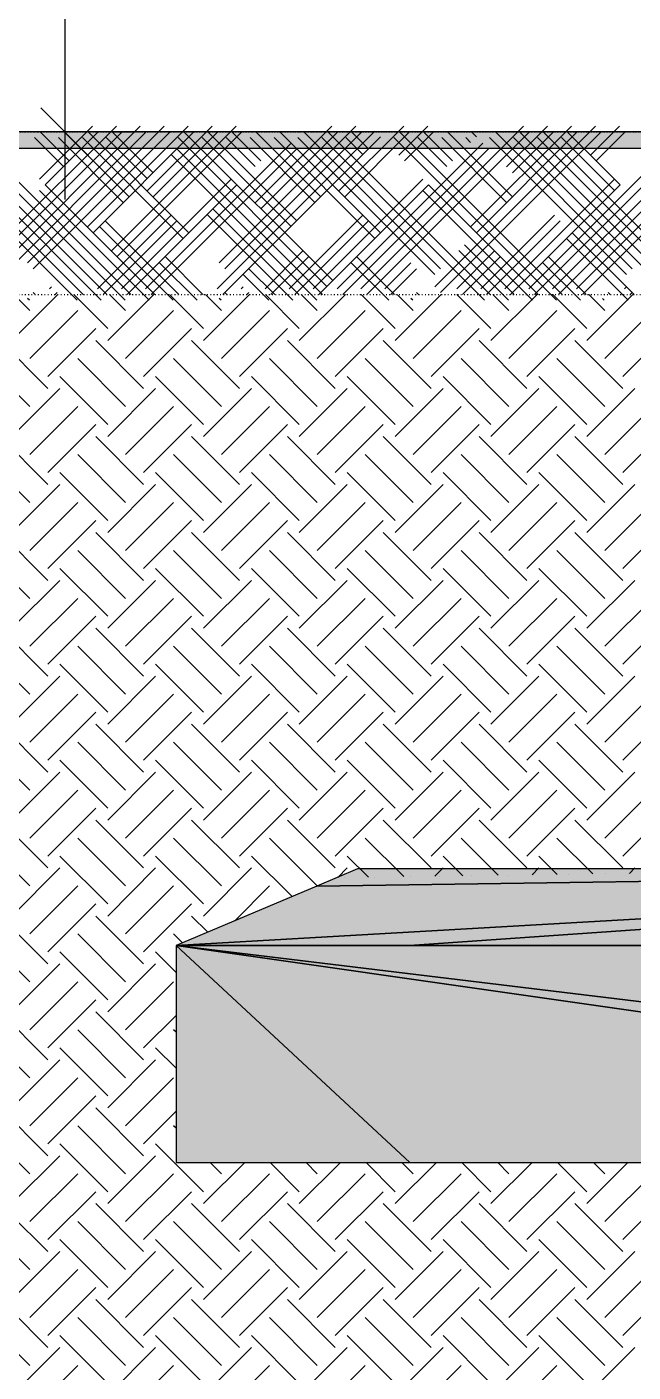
# Model space of a CAD drawing. Extents: x 37185 to 43130, y -8131 to -3926.
# Drawn here: x 38777.3 to 38851.8, y -7748.4 to -7583.1 of the extents above; entities that cross this region are included whole.
import ezdxf

# ---------------------------------------------------------------- set-up
doc = ezdxf.new("R2010")
doc.units = 0
doc.header["$MEASUREMENT"] = 0
doc.linetypes.add('ESTILO_TQS_0002', pattern=[0.4, 0.1, -0.3])
for name, color, linetype in [('36', 253, 'CONTINUOUS'), ('47', 15, 'CONTINUOUS'), ('52', 3, 'CONTINUOUS'), ('67', 7, 'CONTINUOUS'), ('75', 9, 'CONTINUOUS'), ('96', 252, 'CONTINUOUS')]:
    doc.layers.add(name, color=color, linetype=linetype)

msp = doc.modelspace()

# ---------------------------------------------------------------- linework, layer by layer
at = {"layer": '36', "linetype": 'Continuous'}
for p, q in [((38787.13, -7615.96), (38767.13, -7595.96)), ((38771.23, -7615.25), (38791.23, -7595.25)), ((38771.94, -7615.96), (38791.94, -7595.96)), ((38774.41, -7609.12), (38788.29, -7595.25)), ((38775.12, -7609.83), (38788.99, -7595.96)), ((38777.36, -7612.07), (38794.18, -7595.25)), ((38778.06, -7612.78), (38794.89, -7595.96)), ((38778.83, -7601.76), (38785.34, -7595.25)), ((38782.48, -7599.52), (38778.92, -7595.96)), ((38779.54, -7602.47), (38786.05, -7595.96)), ((38789.85, -7603.94), (38781.87, -7595.96)), ((38784.72, -7607.65), (38797.13, -7595.25)), ((38797.22, -7608.36), (38784.81, -7595.96)), ((38785.43, -7608.36), (38797.83, -7595.96)), ((38787.67, -7610.6), (38803.02, -7595.25)), ((38792.8, -7600.99), (38787.76, -7595.96)), ((38788.38, -7611.3), (38803.73, -7595.96)), ((38792.09, -7603.23), (38800.07, -7595.25)), ((38792.8, -7603.94), (38800.78, -7595.96)), ((38814.89, -7614.25), (38796.6, -7595.96)), ((38810.47, -7606.88), (38799.54, -7595.96)), ((38800.7, -7615.25), (38820.08, -7595.87)), ((38800.93, -7612.07), (38817.75, -7595.25)), ((38801.63, -7612.78), (38818.46, -7595.96)), ((38806.05, -7599.52), (38802.49, -7595.96)), ((38805.35, -7604.7), (38814.8, -7595.25)), ((38813.42, -7603.94), (38805.44, -7595.96)), ((38806.05, -7605.41), (38815.51, -7595.96)), ((38820.79, -7608.36), (38808.38, -7595.96)), ((38828.15, -7612.78), (38811.33, -7595.96)), ((38834.28, -7615.96), (38814.28, -7595.96)), ((38815.66, -7603.23), (38823.64, -7595.25)), ((38816.37, -7603.94), (38824.35, -7595.96)), ((38819.31, -7598.05), (38817.22, -7595.96)), ((38818.37, -7615.25), (38838.37, -7595.25)), ((38819.08, -7615.96), (38839.08, -7595.96)), ((38823.02, -7598.81), (38826.59, -7595.25)), ((38843.11, -7615.96), (38823.11, -7595.96)), ((38823.73, -7599.52), (38827.3, -7595.96)), ((38829.62, -7599.52), (38826.06, -7595.96)), ((38827.44, -7615.02), (38847.21, -7595.25)), ((38828.15, -7615.72), (38847.92, -7595.96)), ((38836.99, -7603.94), (38829.01, -7595.96)), ((38831.86, -7607.65), (38844.27, -7595.25)), ((38832.57, -7596.57), (38831.95, -7595.96)), ((38832.57, -7608.36), (38844.97, -7595.96)), ((38851.72, -7612.78), (38834.9, -7595.96)), ((38836.28, -7600.28), (38841.32, -7595.25)), ((38836.99, -7600.99), (38842.03, -7595.96)), ((38857.85, -7615.96), (38837.85, -7595.96)), ((38854.67, -7609.83), (38840.79, -7595.96)), ((38841.94, -7615.25), (38861.94, -7595.25)), ((38842.65, -7615.96), (38862.65, -7595.96)), ((38850.25, -7602.47), (38843.74, -7595.96)), ((38846.6, -7598.81), (38850.16, -7595.25)), ((38847.3, -7599.52), (38850.87, -7595.96)), ((38786.43, -7616.66), (38766.43, -7596.66)), ((38781.78, -7600.23), (38778.21, -7596.66)), ((38789.14, -7604.65), (38781.16, -7596.66)), ((38796.51, -7609.06), (38784.11, -7596.66)), ((38792.09, -7601.7), (38787.05, -7596.66)), ((38791.86, -7615.25), (38809.77, -7597.34)), ((38814.19, -7614.96), (38795.89, -7596.66)), ((38809.77, -7607.59), (38798.84, -7596.66)), ((38801.4, -7615.96), (38820.79, -7596.57)), ((38805.35, -7600.23), (38801.78, -7596.66)), ((38812.71, -7604.65), (38804.73, -7596.66)), ((38820.08, -7609.06), (38807.68, -7596.66)), ((38827.44, -7613.48), (38810.62, -7596.66)), ((38833.57, -7616.66), (38813.57, -7596.66)), ((38815.43, -7615.25), (38833.34, -7597.34)), ((38818.61, -7598.75), (38816.51, -7596.66)), ((38842.41, -7616.66), (38822.41, -7596.66)), ((38828.92, -7600.23), (38825.35, -7596.66)), ((38836.28, -7604.65), (38828.3, -7596.66)), ((38831.86, -7597.28), (38831.25, -7596.66)), ((38851.01, -7613.48), (38834.19, -7596.66)), ((38857.14, -7616.66), (38837.14, -7596.66)), ((38839, -7615.25), (38856.91, -7597.34)), ((38853.96, -7610.54), (38840.08, -7596.66)), ((38849.54, -7603.17), (38843.03, -7596.66)), ((38789.37, -7616.66), (38771.46, -7598.75)), ((38790.08, -7615.96), (38772.17, -7598.05)), ((38792.56, -7615.96), (38810.47, -7598.05)), ((38812.94, -7616.66), (38795.04, -7598.75)), ((38813.65, -7615.96), (38795.74, -7598.05)), ((38816.13, -7615.96), (38834.04, -7598.05)), ((38839.7, -7615.96), (38857.61, -7598.05)), ((38784.19, -7615.96), (38769.23, -7600.99)), ((38844.89, -7615.25), (38859.85, -7600.28)), ((38845.6, -7615.96), (38860.56, -7600.99)), ((38783.48, -7616.66), (38768.52, -7601.7)), ((38793.03, -7615.96), (38779.54, -7602.47)), ((38788.91, -7615.25), (38802.4, -7601.76)), ((38789.62, -7615.96), (38803.11, -7602.47)), ((38812.48, -7615.25), (38825.97, -7601.76)), ((38813.19, -7615.96), (38826.68, -7602.47)), ((38840.17, -7615.96), (38826.68, -7602.47)), ((38836.05, -7615.25), (38849.54, -7601.76)), ((38836.76, -7615.96), (38850.25, -7602.47)), ((38792.32, -7616.66), (38778.83, -7603.17)), ((38839.46, -7616.66), (38825.97, -7603.17)), ((38785.96, -7615.25), (38795.04, -7606.18)), ((38810, -7616.66), (38799.45, -7606.12)), ((38810.71, -7615.96), (38800.16, -7605.41)), ((38809.53, -7615.25), (38818.61, -7606.18)), ((38833.11, -7615.25), (38842.18, -7606.18)), ((38795.27, -7616.66), (38786.2, -7607.59)), ((38786.67, -7615.96), (38795.74, -7606.88)), ((38795.97, -7615.96), (38786.9, -7606.88)), ((38810.24, -7615.96), (38819.31, -7606.88)), ((38833.81, -7615.96), (38842.88, -7606.88)), ((38851.25, -7616.66), (38843.65, -7609.06)), ((38851.95, -7615.96), (38844.36, -7608.36)), ((38806.59, -7615.25), (38811.24, -7610.6)), ((38830.16, -7615.25), (38834.81, -7610.6)), ((38836.51, -7616.66), (38830.39, -7610.54)), ((38837.22, -7615.96), (38831.1, -7609.83)), ((38798.21, -7616.66), (38793.56, -7612.01)), ((38798.92, -7615.96), (38794.27, -7611.3)), ((38807.76, -7615.96), (38804.58, -7612.78)), ((38807.3, -7615.96), (38811.95, -7611.3)), ((38821.78, -7616.66), (38817.13, -7612.01)), ((38822.49, -7615.96), (38817.84, -7611.3)), ((38821.32, -7615.25), (38824.5, -7612.07)), ((38822.03, -7615.96), (38825.21, -7612.78)), ((38830.87, -7615.96), (38835.52, -7611.3)), ((38845.35, -7616.66), (38840.7, -7612.01)), ((38846.06, -7615.96), (38841.41, -7611.3)), ((38807.05, -7616.66), (38803.87, -7613.48)), ((38777.83, -7615.96), (38777.83, -7615.96)), ((38777.83, -7615.96), (38777.83, -7615.96)), ((38778.3, -7615.96), (38778.06, -7615.72)), ((38780.07, -7615.25), (38780.3, -7615.02)), ((38780.78, -7615.96), (38781.01, -7615.72)), ((38781.24, -7615.96), (38781.24, -7615.96)), ((38781.24, -7615.96), (38781.24, -7615.96)), ((38783.73, -7615.96), (38783.73, -7615.96)), ((38783.73, -7615.96), (38783.73, -7615.96)), ((38795.51, -7615.96), (38795.51, -7615.96)), ((38795.51, -7615.96), (38795.51, -7615.96)), ((38798.46, -7615.96), (38798.46, -7615.96)), ((38798.46, -7615.96), (38798.46, -7615.96)), ((38801.87, -7615.96), (38801.63, -7615.72)), ((38803.64, -7615.25), (38803.87, -7615.02)), ((38804.35, -7615.96), (38804.58, -7615.72)), ((38804.81, -7615.96), (38804.81, -7615.96)), ((38804.81, -7615.96), (38804.81, -7615.96)), ((38816.6, -7615.96), (38816.6, -7615.96)), ((38816.6, -7615.96), (38816.6, -7615.96)), ((38819.54, -7615.96), (38819.54, -7615.96)), ((38819.54, -7615.96), (38819.54, -7615.96)), ((38824.97, -7615.96), (38824.97, -7615.96)), ((38824.97, -7615.96), (38824.97, -7615.96)), ((38825.44, -7615.96), (38825.21, -7615.72)), ((38827.92, -7615.96), (38827.92, -7615.96)), ((38827.92, -7615.96), (38827.92, -7615.96)), ((38828.38, -7615.96), (38828.38, -7615.96)), ((38828.38, -7615.96), (38828.38, -7615.96)), ((38831.33, -7615.96), (38831.33, -7615.96)), ((38831.33, -7615.96), (38831.33, -7615.96)), ((38848.54, -7615.96), (38848.54, -7615.96)), ((38848.54, -7615.96), (38848.54, -7615.96)), ((38849.01, -7615.96), (38848.78, -7615.72)), ((38850.78, -7615.25), (38851.01, -7615.02)), ((38851.49, -7615.96), (38851.72, -7615.72)), ((38777.59, -7616.66), (38777.36, -7616.43)), ((38801.16, -7616.66), (38800.93, -7616.43)), ((38824.73, -7616.66), (38824.5, -7616.43)), ((38848.3, -7616.66), (38848.07, -7616.43))]:
    msp.add_line(p, q, dxfattribs=at)
at = {"layer": '47', "linetype": 'Continuous'}
for p, q in [((38775.44, -7621.62), (38781.1, -7615.96)), ((38777.65, -7617.93), (38775.67, -7615.96)), ((38787.22, -7620.14), (38783.04, -7615.96)), ((38787.22, -7621.62), (38792.88, -7615.96)), ((38789.43, -7617.93), (38787.45, -7615.96)), ((38799.01, -7620.14), (38794.82, -7615.96)), ((38799.01, -7621.62), (38804.67, -7615.96)), ((38801.22, -7617.93), (38799.24, -7615.96)), ((38810.79, -7620.14), (38806.61, -7615.96)), ((38810.79, -7621.62), (38816.45, -7615.96)), ((38813, -7617.93), (38811.03, -7615.96)), ((38822.58, -7620.14), (38818.39, -7615.96)), ((38822.58, -7621.62), (38828.24, -7615.96)), ((38824.79, -7617.93), (38822.81, -7615.96)), ((38834.36, -7620.14), (38830.18, -7615.96)), ((38834.36, -7621.62), (38840.02, -7615.96)), ((38836.57, -7617.93), (38834.6, -7615.96)), ((38846.15, -7620.14), (38841.96, -7615.96)), ((38846.15, -7621.62), (38851.81, -7615.96)), ((38848.36, -7617.93), (38846.38, -7615.96)), ((38777.65, -7623.83), (38783.54, -7617.93)), ((38789.43, -7623.83), (38795.33, -7617.93)), ((38801.22, -7623.83), (38807.11, -7617.93)), ((38813, -7623.83), (38818.9, -7617.93)), ((38824.79, -7623.83), (38830.68, -7617.93)), ((38836.57, -7623.83), (38842.47, -7617.93)), ((38848.36, -7623.83), (38854.25, -7617.93)), ((38779.86, -7626.04), (38785.75, -7620.14)), ((38791.64, -7626.04), (38797.54, -7620.14)), ((38803.43, -7626.04), (38809.32, -7620.14)), ((38815.21, -7626.04), (38821.11, -7620.14)), ((38827, -7626.04), (38832.89, -7620.14)), ((38838.78, -7626.04), (38844.68, -7620.14)), ((38850.57, -7626.04), (38856.46, -7620.14)), ((38779.86, -7627.51), (38773.96, -7621.62)), ((38791.64, -7627.51), (38785.75, -7621.62)), ((38803.43, -7627.51), (38797.54, -7621.62)), ((38815.21, -7627.51), (38809.32, -7621.62)), ((38827, -7627.51), (38821.11, -7621.62)), ((38838.78, -7627.51), (38832.89, -7621.62)), ((38850.57, -7627.51), (38844.68, -7621.62)), ((38777.65, -7629.72), (38771.76, -7623.83)), ((38789.43, -7629.72), (38783.54, -7623.83)), ((38801.22, -7629.72), (38795.33, -7623.83)), ((38813, -7629.72), (38807.11, -7623.83)), ((38824.79, -7629.72), (38818.9, -7623.83)), ((38836.57, -7629.72), (38830.68, -7623.83)), ((38848.36, -7629.72), (38842.47, -7623.83)), ((38787.22, -7631.93), (38781.33, -7626.04)), ((38799.01, -7631.93), (38793.12, -7626.04)), ((38810.79, -7631.93), (38804.9, -7626.04)), ((38822.58, -7631.93), (38816.69, -7626.04)), ((38834.36, -7631.93), (38828.47, -7626.04)), ((38846.15, -7631.93), (38840.26, -7626.04)), ((38775.44, -7633.4), (38781.33, -7627.51)), ((38787.22, -7633.4), (38793.12, -7627.51)), ((38799.01, -7633.4), (38804.9, -7627.51)), ((38810.79, -7633.4), (38816.69, -7627.51)), ((38822.58, -7633.4), (38828.47, -7627.51)), ((38834.36, -7633.4), (38840.26, -7627.51)), ((38846.15, -7633.4), (38852.04, -7627.51)), ((38777.65, -7635.61), (38783.54, -7629.72)), ((38789.43, -7635.61), (38795.33, -7629.72)), ((38801.22, -7635.61), (38807.11, -7629.72)), ((38813, -7635.61), (38818.9, -7629.72)), ((38824.79, -7635.61), (38830.68, -7629.72)), ((38836.57, -7635.61), (38842.47, -7629.72)), ((38848.36, -7635.61), (38854.25, -7629.72)), ((38779.86, -7637.82), (38785.75, -7631.93)), ((38791.64, -7637.82), (38797.54, -7631.93)), ((38803.43, -7637.82), (38809.32, -7631.93)), ((38815.21, -7637.82), (38821.11, -7631.93)), ((38827, -7637.82), (38832.89, -7631.93)), ((38838.78, -7637.82), (38844.68, -7631.93)), ((38850.57, -7637.82), (38856.46, -7631.93)), ((38779.86, -7639.29), (38773.96, -7633.4)), ((38791.64, -7639.29), (38785.75, -7633.4)), ((38803.43, -7639.29), (38797.54, -7633.4)), ((38815.21, -7639.29), (38809.32, -7633.4)), ((38827, -7639.29), (38821.11, -7633.4)), ((38838.78, -7639.29), (38832.89, -7633.4)), ((38850.57, -7639.29), (38844.68, -7633.4)), ((38777.65, -7641.5), (38771.76, -7635.61)), ((38789.43, -7641.5), (38783.54, -7635.61)), ((38801.22, -7641.5), (38795.33, -7635.61)), ((38813, -7641.5), (38807.11, -7635.61)), ((38824.79, -7641.5), (38818.9, -7635.61)), ((38836.57, -7641.5), (38830.68, -7635.61)), ((38848.36, -7641.5), (38842.47, -7635.61)), ((38775.44, -7645.19), (38781.33, -7639.29)), ((38787.22, -7643.71), (38781.33, -7637.82)), ((38787.22, -7645.19), (38793.12, -7639.29)), ((38799.01, -7643.71), (38793.12, -7637.82)), ((38799.01, -7645.19), (38804.9, -7639.29)), ((38810.79, -7643.71), (38804.9, -7637.82)), ((38810.79, -7645.19), (38816.69, -7639.29)), ((38822.58, -7643.71), (38816.69, -7637.82)), ((38822.58, -7645.19), (38828.47, -7639.29)), ((38834.36, -7643.71), (38828.47, -7637.82)), ((38834.36, -7645.19), (38840.26, -7639.29)), ((38846.15, -7643.71), (38840.26, -7637.82)), ((38846.15, -7645.19), (38852.04, -7639.29)), ((38777.65, -7647.4), (38783.54, -7641.5)), ((38789.43, -7647.4), (38795.33, -7641.5)), ((38801.22, -7647.4), (38807.11, -7641.5)), ((38813, -7647.4), (38818.9, -7641.5)), ((38824.79, -7647.4), (38830.68, -7641.5)), ((38836.57, -7647.4), (38842.47, -7641.5)), ((38848.36, -7647.4), (38854.25, -7641.5)), ((38779.86, -7649.61), (38785.75, -7643.71)), ((38791.64, -7649.61), (38797.54, -7643.71)), ((38803.43, -7649.61), (38809.32, -7643.71)), ((38815.21, -7649.61), (38821.11, -7643.71)), ((38827, -7649.61), (38832.89, -7643.71)), ((38838.78, -7649.61), (38844.68, -7643.71)), ((38850.57, -7649.61), (38856.46, -7643.71)), ((38779.86, -7651.08), (38773.96, -7645.19)), ((38791.64, -7651.08), (38785.75, -7645.19)), ((38803.43, -7651.08), (38797.54, -7645.19)), ((38815.21, -7651.08), (38809.32, -7645.19)), ((38827, -7651.08), (38821.11, -7645.19)), ((38838.78, -7651.08), (38832.89, -7645.19)), ((38850.57, -7651.08), (38844.68, -7645.19)), ((38777.65, -7653.29), (38771.76, -7647.4)), ((38789.43, -7653.29), (38783.54, -7647.4)), ((38801.22, -7653.29), (38795.33, -7647.4)), ((38813, -7653.29), (38807.11, -7647.4)), ((38824.79, -7653.29), (38818.9, -7647.4)), ((38836.57, -7653.29), (38830.68, -7647.4)), ((38848.36, -7653.29), (38842.47, -7647.4)), ((38787.22, -7655.5), (38781.33, -7649.61)), ((38799.01, -7655.5), (38793.12, -7649.61)), ((38810.79, -7655.5), (38804.9, -7649.61)), ((38822.58, -7655.5), (38816.69, -7649.61)), ((38834.36, -7655.5), (38828.47, -7649.61)), ((38846.15, -7655.5), (38840.26, -7649.61)), ((38775.44, -7656.97), (38781.33, -7651.08)), ((38787.22, -7656.97), (38793.12, -7651.08)), ((38799.01, -7656.97), (38804.9, -7651.08)), ((38810.79, -7656.97), (38816.69, -7651.08)), ((38822.58, -7656.97), (38828.47, -7651.08)), ((38834.36, -7656.97), (38840.26, -7651.08)), ((38846.15, -7656.97), (38852.04, -7651.08)), ((38777.65, -7659.18), (38783.54, -7653.29)), ((38789.43, -7659.18), (38795.33, -7653.29)), ((38801.22, -7659.18), (38807.11, -7653.29)), ((38813, -7659.18), (38818.9, -7653.29)), ((38824.79, -7659.18), (38830.68, -7653.29)), ((38836.57, -7659.18), (38842.47, -7653.29)), ((38848.36, -7659.18), (38854.25, -7653.29)), ((38779.86, -7661.39), (38785.75, -7655.5)), ((38791.64, -7661.39), (38797.54, -7655.5)), ((38803.43, -7661.39), (38809.32, -7655.5)), ((38815.21, -7661.39), (38821.11, -7655.5)), ((38827, -7661.39), (38832.89, -7655.5)), ((38838.78, -7661.39), (38844.68, -7655.5)), ((38850.57, -7661.39), (38856.46, -7655.5)), ((38779.86, -7662.86), (38773.96, -7656.97)), ((38791.64, -7662.86), (38785.75, -7656.97)), ((38803.43, -7662.86), (38797.54, -7656.97)), ((38815.21, -7662.86), (38809.32, -7656.97)), ((38827, -7662.86), (38821.11, -7656.97)), ((38838.78, -7662.86), (38832.89, -7656.97)), ((38850.57, -7662.86), (38844.68, -7656.97)), ((38777.65, -7665.07), (38771.76, -7659.18)), ((38789.43, -7665.07), (38783.54, -7659.18)), ((38801.22, -7665.07), (38795.33, -7659.18)), ((38813, -7665.07), (38807.11, -7659.18)), ((38824.79, -7665.07), (38818.9, -7659.18)), ((38836.57, -7665.07), (38830.68, -7659.18)), ((38848.36, -7665.07), (38842.47, -7659.18)), ((38787.22, -7667.28), (38781.33, -7661.39)), ((38799.01, -7667.28), (38793.12, -7661.39)), ((38810.79, -7667.28), (38804.9, -7661.39)), ((38822.58, -7667.28), (38816.69, -7661.39)), ((38834.36, -7667.28), (38828.47, -7661.39)), ((38846.15, -7667.28), (38840.26, -7661.39)), ((38775.44, -7668.76), (38781.33, -7662.86)), ((38787.22, -7668.76), (38793.12, -7662.86)), ((38799.01, -7668.76), (38804.9, -7662.86)), ((38810.79, -7668.76), (38816.69, -7662.86)), ((38822.58, -7668.76), (38828.47, -7662.86)), ((38834.36, -7668.76), (38840.26, -7662.86)), ((38846.15, -7668.76), (38852.04, -7662.86)), ((38777.65, -7670.97), (38783.54, -7665.07)), ((38789.43, -7670.97), (38795.33, -7665.07)), ((38801.22, -7670.97), (38807.11, -7665.07)), ((38813, -7670.97), (38818.9, -7665.07)), ((38824.79, -7670.97), (38830.68, -7665.07)), ((38836.57, -7670.97), (38842.47, -7665.07)), ((38848.36, -7670.97), (38854.25, -7665.07)), ((38779.86, -7673.18), (38785.75, -7667.28)), ((38791.64, -7673.18), (38797.54, -7667.28)), ((38803.43, -7673.18), (38809.32, -7667.28)), ((38815.21, -7673.18), (38821.11, -7667.28)), ((38827, -7673.18), (38832.89, -7667.28)), ((38838.78, -7673.18), (38844.68, -7667.28)), ((38850.57, -7673.18), (38856.46, -7667.28)), ((38779.86, -7674.65), (38773.96, -7668.76)), ((38791.64, -7674.65), (38785.75, -7668.76)), ((38803.43, -7674.65), (38797.54, -7668.76)), ((38815.21, -7674.65), (38809.32, -7668.76)), ((38827, -7674.65), (38821.11, -7668.76)), ((38838.78, -7674.65), (38832.89, -7668.76)), ((38850.57, -7674.65), (38844.68, -7668.76)), ((38777.65, -7676.86), (38771.76, -7670.97)), ((38789.43, -7676.86), (38783.54, -7670.97)), ((38801.22, -7676.86), (38795.33, -7670.97)), ((38813, -7676.86), (38807.11, -7670.97)), ((38824.79, -7676.86), (38818.9, -7670.97)), ((38836.57, -7676.86), (38830.68, -7670.97)), ((38848.36, -7676.86), (38842.47, -7670.97)), ((38787.22, -7679.07), (38781.33, -7673.18)), ((38799.01, -7679.07), (38793.12, -7673.18)), ((38810.79, -7679.07), (38804.9, -7673.18)), ((38822.58, -7679.07), (38816.69, -7673.18)), ((38834.36, -7679.07), (38828.47, -7673.18)), ((38846.15, -7679.07), (38840.26, -7673.18)), ((38775.44, -7680.54), (38781.33, -7674.65)), ((38787.22, -7680.54), (38793.12, -7674.65)), ((38799.01, -7680.54), (38804.9, -7674.65)), ((38810.79, -7680.54), (38816.69, -7674.65)), ((38822.58, -7680.54), (38828.47, -7674.65)), ((38834.36, -7680.54), (38840.26, -7674.65)), ((38846.15, -7680.54), (38852.04, -7674.65)), ((38777.65, -7682.75), (38783.54, -7676.86)), ((38789.43, -7682.75), (38795.33, -7676.86)), ((38801.22, -7682.75), (38807.11, -7676.86)), ((38813, -7682.75), (38818.9, -7676.86)), ((38824.79, -7682.75), (38830.68, -7676.86)), ((38836.57, -7682.75), (38842.47, -7676.86)), ((38848.36, -7682.75), (38854.25, -7676.86)), ((38779.86, -7686.43), (38773.96, -7680.54)), ((38779.86, -7684.96), (38785.75, -7679.07)), ((38791.64, -7686.43), (38785.75, -7680.54)), ((38791.64, -7684.96), (38797.54, -7679.07)), ((38803.43, -7686.43), (38797.54, -7680.54)), ((38803.43, -7684.96), (38809.32, -7679.07)), ((38815.21, -7686.43), (38809.32, -7680.54)), ((38815.21, -7684.96), (38821.11, -7679.07)), ((38827, -7686.43), (38821.11, -7680.54)), ((38827, -7684.96), (38832.89, -7679.07)), ((38838.78, -7686.43), (38832.89, -7680.54)), ((38838.78, -7684.96), (38844.68, -7679.07)), ((38850.57, -7686.43), (38844.68, -7680.54)), ((38850.57, -7684.96), (38856.46, -7679.07)), ((38777.65, -7688.64), (38771.76, -7682.75)), ((38789.43, -7688.64), (38783.54, -7682.75)), ((38801.22, -7688.64), (38795.33, -7682.75)), ((38813, -7688.64), (38807.11, -7682.75)), ((38823.63, -7687.49), (38818.9, -7682.75)), ((38835.25, -7687.32), (38830.68, -7682.75)), ((38846.87, -7687.16), (38842.47, -7682.75)), ((38787.22, -7690.85), (38781.33, -7684.96)), ((38799.01, -7690.85), (38793.12, -7684.96)), ((38809.89, -7689.95), (38804.9, -7684.96)), ((38819.28, -7687.55), (38816.69, -7684.96)), ((38830.89, -7687.38), (38828.47, -7684.96)), ((38842.51, -7687.22), (38840.26, -7684.96)), ((38775.44, -7692.33), (38781.33, -7686.43)), ((38787.22, -7692.33), (38793.12, -7686.43)), ((38799.01, -7692.33), (38804.9, -7686.43)), ((38815.52, -7687.6), (38816.69, -7686.43)), ((38827.47, -7687.43), (38828.47, -7686.43)), ((38839.43, -7687.26), (38840.26, -7686.43)), ((38839.61, -7687.26), (38839.61, -7687.26)), ((38843.91, -7687.2), (38843.91, -7687.2)), ((38848.4, -7687.13), (38848.4, -7687.13)), ((38851.23, -7687.09), (38851.23, -7687.09)), ((38851.38, -7687.09), (38852.04, -7686.43)), ((38777.65, -7694.54), (38783.54, -7688.64)), ((38789.43, -7694.54), (38795.33, -7688.64)), ((38802.84, -7692.92), (38807.11, -7688.64)), ((38816.37, -7687.59), (38816.37, -7687.59)), ((38820, -7687.54), (38820, -7687.54)), ((38824.48, -7687.48), (38824.48, -7687.48)), ((38827.99, -7687.43), (38827.99, -7687.43)), ((38831.96, -7687.37), (38831.96, -7687.37)), ((38836.44, -7687.31), (38836.44, -7687.31)), ((38810.47, -7689.7), (38810.47, -7689.7)), ((38779.86, -7696.75), (38785.75, -7690.85)), ((38791.64, -7696.75), (38797.54, -7690.85)), ((38804.71, -7692.13), (38804.71, -7692.13)), ((38807.82, -7690.82), (38807.82, -7690.82)), ((38779.86, -7698.22), (38773.96, -7692.33)), ((38791.64, -7698.22), (38785.75, -7692.33)), ((38799.52, -7694.31), (38797.54, -7692.33)), ((38801.6, -7693.44), (38801.6, -7693.44)), ((38777.65, -7700.43), (38771.76, -7694.54)), ((38789.43, -7700.43), (38783.54, -7694.54)), ((38796.41, -7695.62), (38795.33, -7694.54)), ((38787.22, -7702.64), (38781.33, -7696.75)), ((38795.63, -7699.26), (38793.12, -7696.75)), ((38775.44, -7704.11), (38781.33, -7698.22)), ((38787.22, -7704.11), (38793.12, -7698.22)), ((38777.65, -7706.32), (38783.54, -7700.43)), ((38789.43, -7706.32), (38795.33, -7700.43)), ((38779.86, -7708.53), (38785.75, -7702.64)), ((38795.63, -7702.2), (38795.63, -7702.2)), ((38779.86, -7710), (38773.96, -7704.11)), ((38791.64, -7710), (38785.75, -7704.11)), ((38791.64, -7708.53), (38795.63, -7704.55)), ((38777.65, -7712.21), (38771.76, -7706.32)), ((38789.43, -7712.21), (38783.54, -7706.32)), ((38795.63, -7706.62), (38795.33, -7706.32)), ((38787.22, -7714.42), (38781.33, -7708.53)), ((38795.63, -7711.04), (38793.12, -7708.53)), ((38775.44, -7715.9), (38781.33, -7710)), ((38787.22, -7715.9), (38793.12, -7710)), ((38777.65, -7718.11), (38783.54, -7712.21)), ((38789.43, -7718.11), (38795.33, -7712.21)), ((38779.86, -7720.32), (38785.75, -7714.42)), ((38795.63, -7713.99), (38795.63, -7713.99)), ((38779.86, -7721.79), (38773.96, -7715.9)), ((38791.64, -7721.79), (38785.75, -7715.9)), ((38791.64, -7720.32), (38795.63, -7716.33)), ((38777.65, -7724), (38771.76, -7718.11)), ((38789.43, -7724), (38783.54, -7718.11)), ((38795.63, -7718.41), (38795.33, -7718.11)), ((38787.22, -7726.21), (38781.33, -7720.32)), ((38799.01, -7726.21), (38793.12, -7720.32)), ((38775.44, -7727.68), (38781.33, -7721.79)), ((38787.22, -7727.68), (38793.12, -7721.79)), ((38799.01, -7727.68), (38804.07, -7722.62)), ((38801.22, -7724), (38799.84, -7722.62)), ((38810.79, -7726.21), (38807.21, -7722.62)), ((38810.79, -7727.68), (38815.85, -7722.62)), ((38813, -7724), (38811.62, -7722.62)), ((38822.58, -7726.21), (38818.99, -7722.62)), ((38822.58, -7727.68), (38827.64, -7722.62)), ((38824.79, -7724), (38823.41, -7722.62)), ((38834.36, -7726.21), (38830.78, -7722.62)), ((38834.36, -7727.68), (38839.42, -7722.62)), ((38836.57, -7724), (38835.2, -7722.62)), ((38846.15, -7726.21), (38842.56, -7722.62)), ((38846.15, -7727.68), (38851.21, -7722.62)), ((38848.36, -7724), (38846.98, -7722.62)), ((38777.65, -7729.89), (38783.54, -7724)), ((38789.43, -7729.89), (38795.33, -7724)), ((38801.22, -7729.89), (38807.11, -7724)), ((38813, -7729.89), (38818.9, -7724)), ((38824.79, -7729.89), (38830.68, -7724)), ((38836.57, -7729.89), (38842.47, -7724)), ((38848.36, -7729.89), (38854.25, -7724)), ((38779.86, -7732.1), (38785.75, -7726.21)), ((38791.64, -7732.1), (38797.54, -7726.21)), ((38803.43, -7732.1), (38809.32, -7726.21)), ((38815.21, -7732.1), (38821.11, -7726.21)), ((38827, -7732.1), (38832.89, -7726.21)), ((38838.78, -7732.1), (38844.68, -7726.21)), ((38850.57, -7732.1), (38856.46, -7726.21)), ((38791.64, -7733.57), (38785.75, -7727.68)), ((38803.43, -7733.57), (38797.54, -7727.68)), ((38815.21, -7733.57), (38809.32, -7727.68)), ((38827, -7733.57), (38821.11, -7727.68)), ((38838.78, -7733.57), (38832.89, -7727.68)), ((38850.57, -7733.57), (38844.68, -7727.68)), ((38779.86, -7733.57), (38775.24, -7728.96)), ((38789.43, -7735.78), (38783.54, -7729.89)), ((38801.22, -7735.78), (38795.33, -7729.89)), ((38813, -7735.78), (38807.11, -7729.89)), ((38824.79, -7735.78), (38818.9, -7729.89)), ((38836.57, -7735.78), (38830.68, -7729.89)), ((38848.36, -7735.78), (38842.47, -7729.89)), ((38777.65, -7735.78), (38775.25, -7733.38)), ((38775.44, -7739.47), (38781.33, -7733.57)), ((38787.22, -7737.99), (38781.33, -7732.1)), ((38787.22, -7739.47), (38793.12, -7733.57)), ((38799.01, -7737.99), (38793.12, -7732.1)), ((38799.01, -7739.47), (38804.9, -7733.57)), ((38810.79, -7737.99), (38804.9, -7732.1)), ((38810.79, -7739.47), (38816.69, -7733.57)), ((38822.58, -7737.99), (38816.69, -7732.1)), ((38822.58, -7739.47), (38828.47, -7733.57)), ((38834.36, -7737.99), (38828.47, -7732.1)), ((38834.36, -7739.47), (38840.26, -7733.57)), ((38846.15, -7737.99), (38840.26, -7732.1)), ((38846.15, -7739.47), (38852.04, -7733.57)), ((38777.65, -7741.68), (38783.54, -7735.78)), ((38789.43, -7741.68), (38795.33, -7735.78)), ((38801.22, -7741.68), (38807.11, -7735.78)), ((38813, -7741.68), (38818.9, -7735.78)), ((38824.79, -7741.68), (38830.68, -7735.78)), ((38836.57, -7741.68), (38842.47, -7735.78)), ((38848.36, -7741.68), (38854.25, -7735.78)), ((38779.86, -7743.89), (38785.75, -7737.99)), ((38791.64, -7743.89), (38797.54, -7737.99)), ((38803.43, -7743.89), (38809.32, -7737.99)), ((38815.21, -7743.89), (38821.11, -7737.99)), ((38827, -7743.89), (38832.89, -7737.99)), ((38838.78, -7743.89), (38844.68, -7737.99)), ((38850.57, -7743.89), (38856.46, -7737.99)), ((38791.64, -7745.36), (38785.75, -7739.47)), ((38803.43, -7745.36), (38797.54, -7739.47)), ((38815.21, -7745.36), (38809.32, -7739.47)), ((38827, -7745.36), (38821.11, -7739.47)), ((38838.78, -7745.36), (38832.89, -7739.47)), ((38850.57, -7745.36), (38844.68, -7739.47)), ((38779.86, -7745.36), (38775.25, -7740.75)), ((38789.43, -7747.57), (38783.54, -7741.68)), ((38801.22, -7747.57), (38795.33, -7741.68)), ((38813, -7747.57), (38807.11, -7741.68)), ((38824.79, -7747.57), (38818.9, -7741.68)), ((38836.57, -7747.57), (38830.68, -7741.68)), ((38848.36, -7747.57), (38842.47, -7741.68)), ((38787.22, -7749.78), (38781.33, -7743.89)), ((38799.01, -7749.78), (38793.12, -7743.89)), ((38810.79, -7749.78), (38804.9, -7743.89)), ((38822.58, -7749.78), (38816.69, -7743.89)), ((38834.36, -7749.78), (38828.47, -7743.89)), ((38846.15, -7749.78), (38840.26, -7743.89)), ((38777.65, -7747.57), (38775.25, -7745.18)), ((38775.44, -7751.25), (38781.33, -7745.36)), ((38787.22, -7751.25), (38793.12, -7745.36)), ((38799.01, -7751.25), (38804.9, -7745.36)), ((38810.79, -7751.25), (38816.69, -7745.36)), ((38822.58, -7751.25), (38828.47, -7745.36)), ((38834.36, -7751.25), (38840.26, -7745.36)), ((38846.15, -7751.25), (38852.04, -7745.36)), ((38777.65, -7753.46), (38783.54, -7747.57)), ((38789.43, -7753.46), (38795.33, -7747.57)), ((38801.22, -7753.46), (38807.11, -7747.57)), ((38813, -7753.46), (38818.9, -7747.57)), ((38824.79, -7753.46), (38830.68, -7747.57)), ((38836.57, -7753.46), (38842.47, -7747.57))]:
    msp.add_line(p, q, dxfattribs=at)
at = {"layer": '52', "linetype": 'Continuous'}
for points in [[(38817.95, -7686.55), (38812.95, -7688.66), (38795.63, -7695.95)], [(38959.96, -7686.55), (38817.95, -7686.55)], [(38795.63, -7695.95), (38795.63, -7722.62)], [(38795.63, -7722.62), (38824.38, -7722.62), (38982.29, -7722.62)]]:
    msp.add_lwpolyline(points, dxfattribs=at)
at = {"layer": '67', "linetype": 'ESTILO_TQS_0002'}
for p, q in [((37622.47, -7595.96), (39979.65, -7595.96)), ((37628.25, -7595.96), (39890.03, -7595.96)), ((37628.25, -7615.96), (40010.49, -7615.96))]:
    msp.add_line(p, q, dxfattribs=at)
at = {"layer": '75', "linetype": 'Continuous'}
for p, q in [((38781.93, -7403.62), (38781.93, -7604.29)), ((38778.99, -7593.01), (38784.88, -7598.9)), ((38779.37, -7595.96), (38779.37, -7595.96)), ((38787.71, -7595.96), (38790.26, -7595.96))]:
    msp.add_line(p, q, dxfattribs=at)
at = {"layer": '96', "linetype": 'Continuous'}
for points in [[(39780.16, -7595.96), (38583.96, -7595.96), (38583.96, -7597.96), (39780.16, -7597.96), (39780.16, -7595.96)], [(38959.96, -7686.55), (38812.95, -7688.66), (38795.63, -7695.95), (38959.96, -7686.55)], [(38959.96, -7686.55), (38795.63, -7695.95), (38824.38, -7695.95), (38959.96, -7686.55)], [(38959.96, -7686.55), (38817.95, -7686.55), (38812.95, -7688.66), (38959.96, -7686.55)], [(38959.96, -7686.55), (38824.38, -7695.95), (38982.29, -7695.95), (38959.96, -7686.55)], [(38795.63, -7695.95), (38795.63, -7722.62), (38824.38, -7722.62), (38795.63, -7695.95)], [(38795.63, -7695.95), (38824.38, -7722.62), (38982.29, -7722.62), (38795.63, -7695.95)], [(38795.63, -7695.95), (38982.29, -7722.62), (38982.29, -7718.51), (38795.63, -7695.95)], [(38795.63, -7695.95), (38982.29, -7718.51), (38982.29, -7695.95), (38795.63, -7695.95)]]:
    msp.add_lwpolyline(points, dxfattribs=at)
for points in [[(39780.16, -7595.96), (38583.96, -7595.96), (38583.96, -7597.96)], [(39780.16, -7595.96), (38583.96, -7597.96), (39780.16, -7597.96)], [(38959.96, -7686.55), (38812.95, -7688.66), (38795.63, -7695.95)], [(38959.96, -7686.55), (38795.63, -7695.95), (38959.96, -7686.55)], [(38959.96, -7686.55), (38795.63, -7695.95), (38824.38, -7695.95)], [(38959.96, -7686.55), (38817.95, -7686.55), (38812.95, -7688.66)], [(38959.96, -7686.55), (38812.95, -7688.66), (38959.96, -7686.55)], [(38959.96, -7686.55), (38824.38, -7695.95), (38959.96, -7686.55)], [(38959.96, -7686.55), (38824.38, -7695.95), (38982.29, -7695.95)], [(38795.63, -7695.95), (38795.63, -7722.62), (38824.38, -7722.62)], [(38795.63, -7695.95), (38824.38, -7722.62), (38795.63, -7695.95)], [(38795.63, -7695.95), (38824.38, -7722.62), (38982.29, -7722.62)], [(38795.63, -7695.95), (38982.29, -7722.62), (38795.63, -7695.95)], [(38795.63, -7695.95), (38982.29, -7722.62), (38982.29, -7718.51)], [(38795.63, -7695.95), (38982.29, -7718.51), (38795.63, -7695.95)], [(38795.63, -7695.95), (38982.29, -7718.51), (38982.29, -7695.95)], [(38795.63, -7695.95), (38982.29, -7695.95), (38795.63, -7695.95)]]:
    msp.add_solid(points, dxfattribs=at)

doc.saveas('drawing.dxf')
